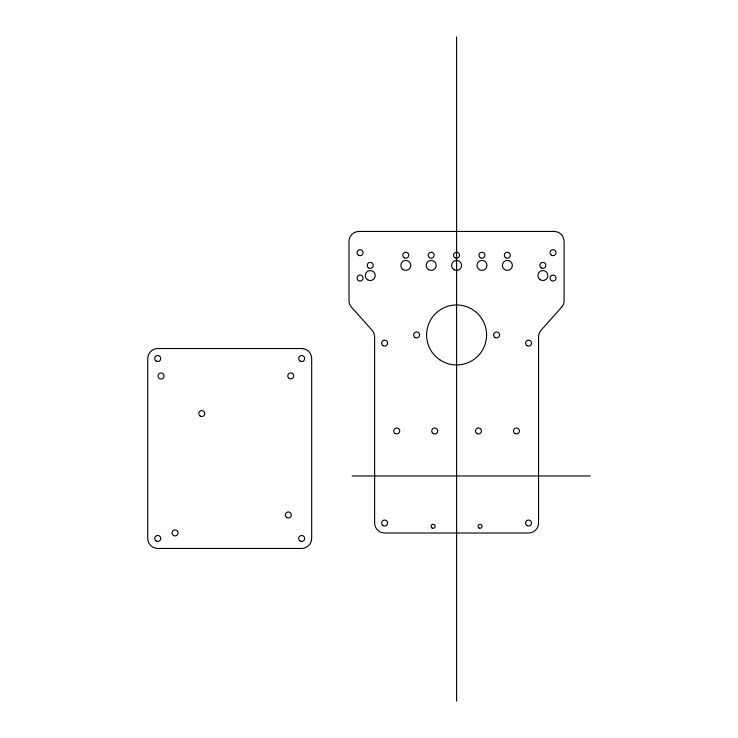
<?xml version="1.0" encoding="UTF-8"?>
<svg xmlns="http://www.w3.org/2000/svg" width="738" height="738" viewBox="0 0 738 738"><rect width="100%" height="100%" fill="white"/><g stroke="black" fill="none" stroke-linecap="round" stroke-linejoin="round"><path stroke-width="1.11" d="M352.127 475.955L590.262 475.955M456.591 36.9L456.591 701.1M561.581 307.22L541.092 330.255A10 10 0 0 0 538.565 336.897L538.565 523.011A10 10 0 0 1 528.565 533.011L384.627 533.011A10 10 0 0 1 374.627 523.011L374.627 336.906A10 10 0 0 0 372.09 330.246L351.537 307.22A10 10 0 0 1 349 300.56L349 241.437A10 10 0 0 1 359 231.446L554.118 231.446A10 10 0 0 1 564.118 241.437L564.118 300.569A10 10 0 0 1 561.581 307.22M301.676 348.53L157.738 348.53A10 10 0 0 0 147.738 358.53L147.738 538.454A10 10 0 0 0 157.738 548.454L301.676 548.454A10 10 0 0 0 311.676 538.454L311.676 358.53A10 10 0 0 0 301.676 348.53M383.123 525.613A2.998 2.998 0 0 0 387.625 523.011A2.998 2.998 0 0 0 383.123 520.419A2.998 2.998 0 0 0 383.123 525.613M527.061 525.613A2.998 2.998 0 0 0 531.563 523.011A2.998 2.998 0 0 0 527.061 520.419A2.998 2.998 0 0 0 527.061 525.613M527.061 345.688A2.998 2.998 0 0 0 531.563 343.087A2.998 2.998 0 0 0 527.061 340.495A2.998 2.998 0 0 0 527.061 345.688M383.123 345.688A2.998 2.998 0 0 0 387.625 343.087A2.998 2.998 0 0 0 383.123 340.495A2.998 2.998 0 0 0 383.123 345.688M404.276 257.811A2.998 2.998 0 0 0 408.778 255.219A2.998 2.998 0 0 0 404.276 252.617A2.998 2.998 0 0 0 404.276 257.811M429.488 257.7A2.998 2.998 0 0 0 434.156 255.431A2.998 2.998 0 0 0 429.857 252.516A2.998 2.998 0 0 0 429.488 257.7M455.06 257.811A2.998 2.998 0 0 0 459.553 255.219A2.998 2.998 0 0 0 455.06 252.617A2.998 2.998 0 0 0 455.06 257.811M480.447 257.811A2.998 2.998 0 0 0 484.949 255.219A2.998 2.998 0 0 0 480.447 252.617A2.998 2.998 0 0 0 480.447 257.811M505.834 257.811A2.998 2.998 0 0 0 510.336 255.219A2.998 2.998 0 0 0 505.834 252.617A2.998 2.998 0 0 0 505.834 257.811M541.378 267.968A2.998 2.998 0 0 0 545.88 265.366A2.998 2.998 0 0 0 541.378 262.774A2.998 2.998 0 0 0 541.378 267.968M551.36 255.164A2.998 2.998 0 0 0 556.028 252.894A2.998 2.998 0 0 0 551.729 249.979A2.998 2.998 0 0 0 551.36 255.164M551.36 280.551A2.998 2.998 0 0 0 556.028 278.281A2.998 2.998 0 0 0 551.729 275.366A2.998 2.998 0 0 0 551.36 280.551M540.078 279.665A5 5 0 0 0 547.864 275.883A5 5 0 0 0 540.696 271.031A5 5 0 0 0 540.078 279.665M504.571 269.545A5 5 0 0 0 512.356 265.763A5 5 0 0 0 505.189 260.911A5 5 0 0 0 504.571 269.545M479.488 269.739A5 5 0 0 0 486.979 265.403A5 5 0 0 0 479.488 261.077A5 5 0 0 0 479.488 269.739M454.091 269.739A5 5 0 0 0 461.591 265.403A5 5 0 0 0 454.091 261.077A5 5 0 0 0 454.091 269.739M428.704 269.739A5 5 0 0 0 436.204 265.403A5 5 0 0 0 428.704 261.077A5 5 0 0 0 428.704 269.739M403.013 269.545A5 5 0 0 0 410.798 265.763A5 5 0 0 0 403.631 260.911A5 5 0 0 0 403.013 269.545M367.773 279.886A5 5 0 0 0 375.264 275.56A5 5 0 0 0 367.773 271.233A5 5 0 0 0 367.773 279.886M368.548 267.857A2.998 2.998 0 0 0 373.225 265.588A2.998 2.998 0 0 0 368.926 262.673A2.998 2.998 0 0 0 368.548 267.857M358.391 255.164A2.998 2.998 0 0 0 363.068 252.894A2.998 2.998 0 0 0 358.769 249.979A2.998 2.998 0 0 0 358.391 255.164M358.391 280.551A2.998 2.998 0 0 0 363.068 278.281A2.998 2.998 0 0 0 358.769 275.366A2.998 2.998 0 0 0 358.391 280.551M415.107 337.552A2.998 2.998 0 0 0 419.608 334.951A2.998 2.998 0 0 0 415.107 332.358A2.998 2.998 0 0 0 415.107 337.552M495.078 337.552A2.998 2.998 0 0 0 499.58 334.951A2.998 2.998 0 0 0 495.078 332.358A2.998 2.998 0 0 0 495.078 337.552M439.783 359.793A29.99 29.99 0 0 0 486.508 337.091A29.99 29.99 0 0 0 443.492 307.977A29.99 29.99 0 0 0 439.783 359.793M476.776 433.455A2.998 2.998 0 0 0 481.453 431.186A2.998 2.998 0 0 0 477.145 428.28A2.998 2.998 0 0 0 476.776 433.455M514.949 433.575A2.998 2.998 0 0 0 519.441 430.974A2.998 2.998 0 0 0 514.949 428.381A2.998 2.998 0 0 0 514.949 433.575M395.245 433.575A2.998 2.998 0 0 0 399.738 430.974A2.998 2.998 0 0 0 395.245 428.381A2.998 2.998 0 0 0 395.245 433.575M433.224 433.575A2.998 2.998 0 0 0 437.726 430.974A2.998 2.998 0 0 0 433.224 428.381A2.998 2.998 0 0 0 433.224 433.575M156.235 541.055A2.998 2.998 0 0 0 160.736 538.454A2.998 2.998 0 0 0 156.235 535.862A2.998 2.998 0 0 0 156.235 541.055M300.181 541.055A2.998 2.998 0 0 0 304.674 538.454A2.998 2.998 0 0 0 300.181 535.862A2.998 2.998 0 0 0 300.181 541.055M300.181 361.131A2.998 2.998 0 0 0 304.674 358.53A2.998 2.998 0 0 0 300.181 355.937A2.998 2.998 0 0 0 300.181 361.131M156.235 361.131A2.998 2.998 0 0 0 160.736 358.53A2.998 2.998 0 0 0 156.235 355.937A2.998 2.998 0 0 0 156.235 361.131M159.556 378.594A2.998 2.998 0 0 0 164.057 375.993A2.998 2.998 0 0 0 159.556 373.4A2.998 2.998 0 0 0 159.556 378.594M289.259 378.483A2.998 2.998 0 0 0 293.761 375.891A2.998 2.998 0 0 0 289.259 373.29A2.998 2.998 0 0 0 289.259 378.483M200.266 416.121A2.998 2.998 0 0 0 204.758 413.52A2.998 2.998 0 0 0 200.266 410.928A2.998 2.998 0 0 0 200.266 416.121M173.55 535.548A2.998 2.998 0 0 0 178.052 532.956A2.998 2.998 0 0 0 173.55 530.354A2.998 2.998 0 0 0 173.55 535.548M286.851 517.55A2.998 2.998 0 0 0 291.353 514.949A2.998 2.998 0 0 0 286.851 512.356A2.998 2.998 0 0 0 286.851 517.55M479.082 528.039A2.002 2.002 0 0 0 482.08 526.305A2.002 2.002 0 0 0 479.082 524.57A2.002 2.002 0 0 0 479.082 528.039M432.099 528.039A2.002 2.002 0 0 0 435.106 526.305A2.002 2.002 0 0 0 432.099 524.57A2.002 2.002 0 0 0 432.099 528.039"/></g></svg>
